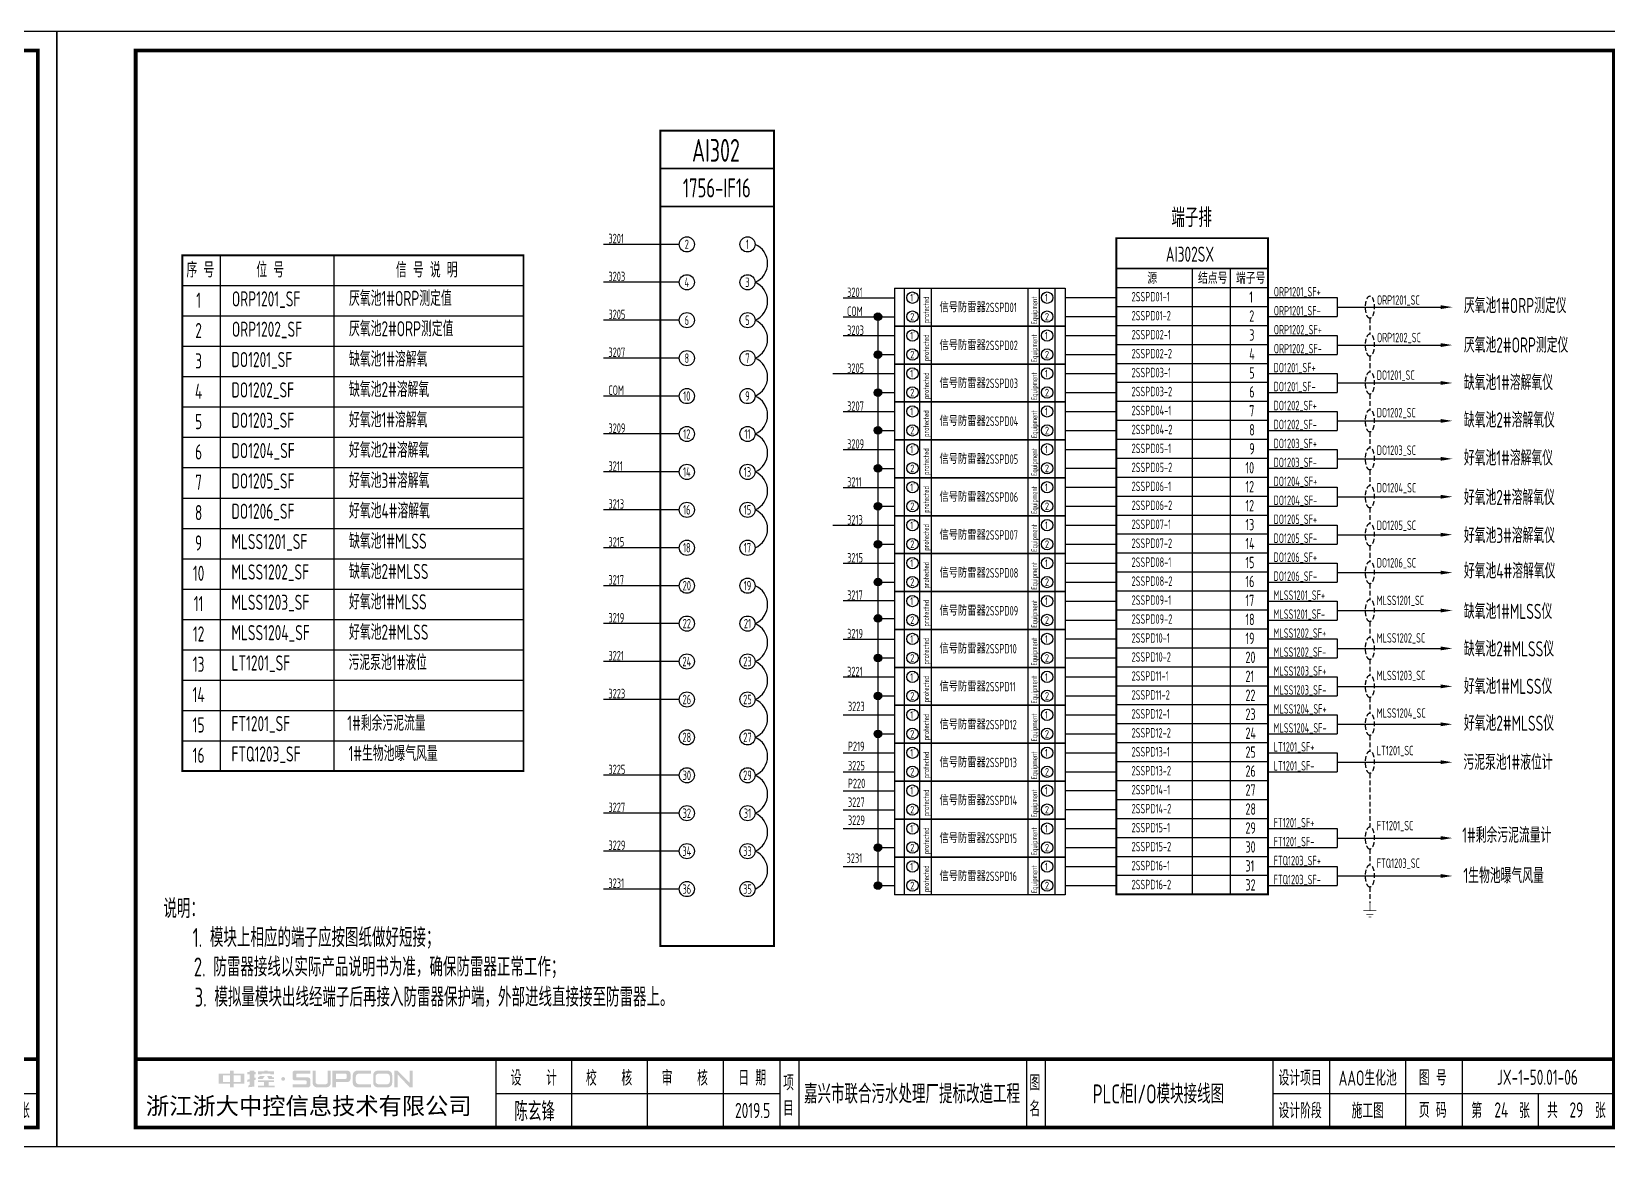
# Model space of a CAD drawing. Header units: millimetres. Extents: x 30557 to 235556, y -116603 to -73383.
# Drawn here: x 42964 to 47122, y -94342 to -91402 of the extents above; entities that cross this region are included whole.
import ezdxf
from ezdxf.enums import TextEntityAlignment as Align

# ---------------------------------------------------------------- set-up
doc = ezdxf.new("R2010")
doc.units = ezdxf.units.MM
doc.linetypes.add('DASHED2', pattern=[0.375, 0.25, -0.125])
doc.layers.add('1', color=3, linetype='Continuous')
doc.layers.add('符号层', color=3, linetype='Continuous')
doc.layers.add('_Drawing', color=7, linetype='Continuous', lineweight=25)
doc.styles.add('supcon', font='sceie.shx', dxfattribs={"width": 0.75, "height": 40, "bigfont": 'sceic.shx'})
doc.styles.add('Title', font='', dxfattribs={"height": 45})
doc.styles.get('Title').set_extended_font_data('SimHei')

# ---------------------------------------------------------------- blocks, each defined once
blk = doc.blocks.new('中控·SUPCON')
at = {"linetype": 'Continuous'}
h = blk.add_hatch(color=2, dxfattribs=at)
h.dxf.hatch_style = 1
h.paths.add_polyline_path([(34, 33), (20, 33), (20, 37), (15, 37), (15, 36), (15, 33), (0, 33), (0, 20), (13, 20), (15, 20), (15, 15), (20, 15), (20, 20), (22, 20), (34, 20)])
h.paths.add_polyline_path([(20, 30), (20, 31), (29, 31), (29, 22), (20, 22)], flags=16)
h.paths.add_polyline_path([(15, 30), (15, 22), (6, 22), (6, 31), (15, 31)], flags=16)
h.paths.add_polyline_path([(47, 32), (49, 32), (49, 35), (47, 35), (47, 37), (41, 37), (41, 35), (38, 35), (38, 32), (41, 32), (41, 25.8), (38, 25), (38, 22), (41, 22.8), (41, 18.3), (39, 17), (39, 15), (47, 16), (47, 24.5), (49, 25), (49, 28), (47, 27.5)])
h.paths.add_polyline_path([(61, 30), (55, 30), (52, 28), (52, 26), (58, 26)])
h.paths.add_polyline_path([(73, 28), (71, 28), (70, 30), (64, 30), (66, 26), (73, 26)])
h.paths.add_polyline_path([(73, 36), (64.6, 36), (64.6, 37), (60.4, 37), (60.4, 36), (52, 36), (52, 32), (56.8, 32), (56.8, 33.1), (68.2, 33.1), (68.2, 32), (73, 32)])
h.paths.add_polyline_path([(66, 22), (73, 22), (73, 24), (52, 24), (52, 22), (60, 22), (60, 17), (52, 17), (52, 15), (74, 15), (74, 17), (66, 17)])
h.paths.add_polyline_path([(82.7, 26.1, 1), (87.6, 26.1, 1)])
h.paths.add_polyline_path([(118, 28), (103.5, 28, -0.414214), (102.5, 29), (102.5, 32, -0.414214), (103.5, 33), (121, 33), (121, 37), (100.5, 37, 0.414214), (97.5, 34), (97.5, 27, 0.414214), (100.5, 24), (115, 24, -0.414214), (116, 23), (116, 20, -0.414214), (115, 19), (97.5, 19), (97.5, 15), (118, 15, 0.414214), (121, 18), (121, 25, 0.414214)])
h.paths.add_polyline_path([(128, 37), (124, 37), (124, 36), (124, 21, 0.414214), (130, 15), (142, 15, 0.414214), (148, 21), (148, 37), (144, 37), (144, 22, -0.414214), (141, 19), (131, 19, -0.414214), (128, 22)])
h.paths.add_polyline_path([(174, 26), (174, 33, 0.414214), (170, 37), (150, 37), (150, 36), (150, 15), (155, 15), (155, 22), (170, 22, 0.414214)])
h.paths.add_polyline_path([(167, 26), (155, 26), (155, 33), (167, 33, -0.414214), (169, 31), (169, 28, -0.414214)], flags=16)
h.paths.add_polyline_path([(201, 19), (185, 19, -0.414214), (181, 23), (181, 29, -0.414214), (185, 33), (201, 33), (201, 37), (183, 37, 0.414214), (177, 31), (177, 21, 0.414214), (183, 15), (201, 15)])
h.paths.add_polyline_path([(229, 21), (229, 31, 0.414214), (223, 37), (210, 37, 0.414214), (204, 31), (204, 21, 0.414214), (210, 15), (223, 15, 0.414214)])
h.paths.add_polyline_path([(207, 23), (207, 29, -0.414214), (211, 33), (222, 33, -0.414214), (226, 29), (226, 23, -0.414214), (222, 19), (211, 19, -0.414214)], flags=16)
h.paths.add_polyline_path([(236, 32.1), (252, 15), (256, 15), (256, 37), (252, 37), (252, 21), (236, 37), (232, 37), (232, 36), (232, 15), (236, 15)])
h = blk.add_hatch(color=2, dxfattribs=at)
h.dxf.hatch_style = 1
h.paths.add_polyline_path([(34, 33), (20, 33), (20, 37), (15, 37), (15, 36), (15, 33), (0, 33), (0, 20), (13, 20), (15, 20), (15, 15), (20, 15), (20, 20), (22, 20), (34, 20)])
h.paths.add_polyline_path([(20, 30), (20, 31), (29, 31), (29, 22), (20, 22)], flags=16)
h.paths.add_polyline_path([(15, 30), (15, 22), (6, 22), (6, 31), (15, 31)], flags=16)
h.paths.add_polyline_path([(47, 32), (49, 32), (49, 35), (47, 35), (47, 37), (41, 37), (41, 35), (38, 35), (38, 32), (41, 32), (41, 25.8), (38, 25), (38, 22), (41, 22.8), (41, 18.3), (39, 17), (39, 15), (47, 16), (47, 24.5), (49, 25), (49, 28), (47, 27.5)])
h.paths.add_polyline_path([(61, 30), (55, 30), (52, 28), (52, 26), (58, 26)])
h.paths.add_polyline_path([(73, 28), (71, 28), (70, 30), (64, 30), (66, 26), (73, 26)])
h.paths.add_polyline_path([(73, 36), (64.6, 36), (64.6, 37), (60.4, 37), (60.4, 36), (52, 36), (52, 32), (56.8, 32), (56.8, 33.1), (68.2, 33.1), (68.2, 32), (73, 32)])
h.paths.add_polyline_path([(66, 22), (73, 22), (73, 24), (52, 24), (52, 22), (60, 22), (60, 17), (52, 17), (52, 15), (74, 15), (74, 17), (66, 17)])
h.paths.add_polyline_path([(82.7, 26.1, 1), (87.6, 26.1, 1)])
h.paths.add_polyline_path([(118, 28), (103.5, 28, -0.414214), (102.5, 29), (102.5, 32, -0.414214), (103.5, 33), (121, 33), (121, 37), (100.5, 37, 0.414214), (97.5, 34), (97.5, 27, 0.414214), (100.5, 24), (115, 24, -0.414214), (116, 23), (116, 20, -0.414214), (115, 19), (97.5, 19), (97.5, 15), (118, 15, 0.414214), (121, 18), (121, 25, 0.414214)])
h.paths.add_polyline_path([(128, 37), (124, 37), (124, 36), (124, 21, 0.414214), (130, 15), (142, 15, 0.414214), (148, 21), (148, 37), (144, 37), (144, 22, -0.414214), (141, 19), (131, 19, -0.414214), (128, 22)])
h.paths.add_polyline_path([(174, 26), (174, 33, 0.414214), (170, 37), (150, 37), (150, 36), (150, 15), (155, 15), (155, 22), (170, 22, 0.414214)])
h.paths.add_polyline_path([(167, 26), (155, 26), (155, 33), (167, 33, -0.414214), (169, 31), (169, 28, -0.414214)], flags=16)
h.paths.add_polyline_path([(201, 19), (185, 19, -0.414214), (181, 23), (181, 29, -0.414214), (185, 33), (201, 33), (201, 37), (183, 37, 0.414214), (177, 31), (177, 21, 0.414214), (183, 15), (201, 15)])
h.paths.add_polyline_path([(229, 21), (229, 31, 0.414214), (223, 37), (210, 37, 0.414214), (204, 31), (204, 21, 0.414214), (210, 15), (223, 15, 0.414214)])
h.paths.add_polyline_path([(207, 23), (207, 29, -0.414214), (211, 33), (222, 33, -0.414214), (226, 29), (226, 23, -0.414214), (222, 19), (211, 19, -0.414214)], flags=16)
h.paths.add_polyline_path([(236, 32.1), (252, 15), (256, 15), (256, 37), (252, 37), (252, 21), (236, 37), (232, 37), (232, 36), (232, 15), (236, 15)])
h = blk.add_hatch(color=2, dxfattribs=at)
h.dxf.hatch_style = 1
h.paths.add_polyline_path([(34, 33), (20, 33), (20, 37), (15, 37), (15, 36), (15, 33), (0, 33), (0, 20), (13, 20), (15, 20), (15, 15), (20, 15), (20, 20), (22, 20), (34, 20)])
h.paths.add_polyline_path([(20, 30), (20, 31), (29, 31), (29, 22), (20, 22)], flags=16)
h.paths.add_polyline_path([(15, 30), (15, 22), (6, 22), (6, 31), (15, 31)], flags=16)
h.paths.add_polyline_path([(47, 32), (49, 32), (49, 35), (47, 35), (47, 37), (41, 37), (41, 35), (38, 35), (38, 32), (41, 32), (41, 25.8), (38, 25), (38, 22), (41, 22.8), (41, 18.3), (39, 17), (39, 15), (47, 16), (47, 24.5), (49, 25), (49, 28), (47, 27.5)])
h.paths.add_polyline_path([(61, 30), (55, 30), (52, 28), (52, 26), (58, 26)])
h.paths.add_polyline_path([(73, 28), (71, 28), (70, 30), (64, 30), (66, 26), (73, 26)])
h.paths.add_polyline_path([(73, 36), (64.6, 36), (64.6, 37), (60.4, 37), (60.4, 36), (52, 36), (52, 32), (56.8, 32), (56.8, 33.1), (68.2, 33.1), (68.2, 32), (73, 32)])
h.paths.add_polyline_path([(66, 22), (73, 22), (73, 24), (52, 24), (52, 22), (60, 22), (60, 17), (52, 17), (52, 15), (74, 15), (74, 17), (66, 17)])
h.paths.add_polyline_path([(82.7, 26.1, 1), (87.6, 26.1, 1)])
h.paths.add_polyline_path([(118, 28), (103.5, 28, -0.414214), (102.5, 29), (102.5, 32, -0.414214), (103.5, 33), (121, 33), (121, 37), (100.5, 37, 0.414214), (97.5, 34), (97.5, 27, 0.414214), (100.5, 24), (115, 24, -0.414214), (116, 23), (116, 20, -0.414214), (115, 19), (97.5, 19), (97.5, 15), (118, 15, 0.414214), (121, 18), (121, 25, 0.414214)])
h.paths.add_polyline_path([(128, 37), (124, 37), (124, 36), (124, 21, 0.414214), (130, 15), (142, 15, 0.414214), (148, 21), (148, 37), (144, 37), (144, 22, -0.414214), (141, 19), (131, 19, -0.414214), (128, 22)])
h.paths.add_polyline_path([(174, 26), (174, 33, 0.414214), (170, 37), (150, 37), (150, 36), (150, 15), (155, 15), (155, 22), (170, 22, 0.414214)])
h.paths.add_polyline_path([(167, 26), (155, 26), (155, 33), (167, 33, -0.414214), (169, 31), (169, 28, -0.414214)], flags=16)
h.paths.add_polyline_path([(201, 19), (185, 19, -0.414214), (181, 23), (181, 29, -0.414214), (185, 33), (201, 33), (201, 37), (183, 37, 0.414214), (177, 31), (177, 21, 0.414214), (183, 15), (201, 15)])
h.paths.add_polyline_path([(229, 21), (229, 31, 0.414214), (223, 37), (210, 37, 0.414214), (204, 31), (204, 21, 0.414214), (210, 15), (223, 15, 0.414214)])
h.paths.add_polyline_path([(207, 23), (207, 29, -0.414214), (211, 33), (222, 33, -0.414214), (226, 29), (226, 23, -0.414214), (222, 19), (211, 19, -0.414214)], flags=16)
h.paths.add_polyline_path([(236, 32.1), (252, 15), (256, 15), (256, 37), (252, 37), (252, 21), (236, 37), (232, 37), (232, 36), (232, 15), (236, 15)])
h = blk.add_hatch(color=2, dxfattribs=at)
h.dxf.hatch_style = 1
h.paths.add_polyline_path([(34, 33), (20, 33), (20, 37), (15, 37), (15, 36), (15, 33), (0, 33), (0, 20), (13, 20), (15, 20), (15, 15), (20, 15), (20, 20), (22, 20), (34, 20)])
h.paths.add_polyline_path([(20, 30), (20, 31), (29, 31), (29, 22), (20, 22)], flags=16)
h.paths.add_polyline_path([(15, 30), (15, 22), (6, 22), (6, 31), (15, 31)], flags=16)
h.paths.add_polyline_path([(47, 32), (49, 32), (49, 35), (47, 35), (47, 37), (41, 37), (41, 35), (38, 35), (38, 32), (41, 32), (41, 25.8), (38, 25), (38, 22), (41, 22.8), (41, 18.3), (39, 17), (39, 15), (47, 16), (47, 24.5), (49, 25), (49, 28), (47, 27.5)])
h.paths.add_polyline_path([(61, 30), (55, 30), (52, 28), (52, 26), (58, 26)])
h.paths.add_polyline_path([(73, 28), (71, 28), (70, 30), (64, 30), (66, 26), (73, 26)])
h.paths.add_polyline_path([(73, 36), (64.6, 36), (64.6, 37), (60.4, 37), (60.4, 36), (52, 36), (52, 32), (56.8, 32), (56.8, 33.1), (68.2, 33.1), (68.2, 32), (73, 32)])
h.paths.add_polyline_path([(66, 22), (73, 22), (73, 24), (52, 24), (52, 22), (60, 22), (60, 17), (52, 17), (52, 15), (74, 15), (74, 17), (66, 17)])
h.paths.add_polyline_path([(82.7, 26.1, 1), (87.6, 26.1, 1)])
h.paths.add_polyline_path([(118, 28), (103.5, 28, -0.414214), (102.5, 29), (102.5, 32, -0.414214), (103.5, 33), (121, 33), (121, 37), (100.5, 37, 0.414214), (97.5, 34), (97.5, 27, 0.414214), (100.5, 24), (115, 24, -0.414214), (116, 23), (116, 20, -0.414214), (115, 19), (97.5, 19), (97.5, 15), (118, 15, 0.414214), (121, 18), (121, 25, 0.414214)])
h.paths.add_polyline_path([(128, 37), (124, 37), (124, 36), (124, 21, 0.414214), (130, 15), (142, 15, 0.414214), (148, 21), (148, 37), (144, 37), (144, 22, -0.414214), (141, 19), (131, 19, -0.414214), (128, 22)])
h.paths.add_polyline_path([(174, 26), (174, 33, 0.414214), (170, 37), (150, 37), (150, 36), (150, 15), (155, 15), (155, 22), (170, 22, 0.414214)])
h.paths.add_polyline_path([(167, 26), (155, 26), (155, 33), (167, 33, -0.414214), (169, 31), (169, 28, -0.414214)], flags=16)
h.paths.add_polyline_path([(201, 19), (185, 19, -0.414214), (181, 23), (181, 29, -0.414214), (185, 33), (201, 33), (201, 37), (183, 37, 0.414214), (177, 31), (177, 21, 0.414214), (183, 15), (201, 15)])
h.paths.add_polyline_path([(229, 21), (229, 31, 0.414214), (223, 37), (210, 37, 0.414214), (204, 31), (204, 21, 0.414214), (210, 15), (223, 15, 0.414214)])
h.paths.add_polyline_path([(207, 23), (207, 29, -0.414214), (211, 33), (222, 33, -0.414214), (226, 29), (226, 23, -0.414214), (222, 19), (211, 19, -0.414214)], flags=16)
h.paths.add_polyline_path([(236, 32.1), (252, 15), (256, 15), (256, 37), (252, 37), (252, 21), (236, 37), (232, 37), (232, 36), (232, 15), (236, 15)])
h = blk.add_hatch(color=2, dxfattribs=at)
h.dxf.hatch_style = 1
h.paths.add_polyline_path([(34, 33), (20, 33), (20, 37), (15, 37), (15, 36), (15, 33), (0, 33), (0, 20), (13, 20), (15, 20), (15, 15), (20, 15), (20, 20), (22, 20), (34, 20)])
h.paths.add_polyline_path([(20, 30), (20, 31), (29, 31), (29, 22), (20, 22)], flags=16)
h.paths.add_polyline_path([(15, 30), (15, 22), (6, 22), (6, 31), (15, 31)], flags=16)
h.paths.add_polyline_path([(47, 32), (49, 32), (49, 35), (47, 35), (47, 37), (41, 37), (41, 35), (38, 35), (38, 32), (41, 32), (41, 25.8), (38, 25), (38, 22), (41, 22.8), (41, 18.3), (39, 17), (39, 15), (47, 16), (47, 24.5), (49, 25), (49, 28), (47, 27.5)])
h.paths.add_polyline_path([(61, 30), (55, 30), (52, 28), (52, 26), (58, 26)])
h.paths.add_polyline_path([(73, 28), (71, 28), (70, 30), (64, 30), (66, 26), (73, 26)])
h.paths.add_polyline_path([(73, 36), (64.6, 36), (64.6, 37), (60.4, 37), (60.4, 36), (52, 36), (52, 32), (56.8, 32), (56.8, 33.1), (68.2, 33.1), (68.2, 32), (73, 32)])
h.paths.add_polyline_path([(66, 22), (73, 22), (73, 24), (52, 24), (52, 22), (60, 22), (60, 17), (52, 17), (52, 15), (74, 15), (74, 17), (66, 17)])
h.paths.add_polyline_path([(82.7, 26.1, 1), (87.6, 26.1, 1)])
h.paths.add_polyline_path([(118, 28), (103.5, 28, -0.414214), (102.5, 29), (102.5, 32, -0.414214), (103.5, 33), (121, 33), (121, 37), (100.5, 37, 0.414214), (97.5, 34), (97.5, 27, 0.414214), (100.5, 24), (115, 24, -0.414214), (116, 23), (116, 20, -0.414214), (115, 19), (97.5, 19), (97.5, 15), (118, 15, 0.414214), (121, 18), (121, 25, 0.414214)])
h.paths.add_polyline_path([(128, 37), (124, 37), (124, 36), (124, 21, 0.414214), (130, 15), (142, 15, 0.414214), (148, 21), (148, 37), (144, 37), (144, 22, -0.414214), (141, 19), (131, 19, -0.414214), (128, 22)])
h.paths.add_polyline_path([(174, 26), (174, 33, 0.414214), (170, 37), (150, 37), (150, 36), (150, 15), (155, 15), (155, 22), (170, 22, 0.414214)])
h.paths.add_polyline_path([(167, 26), (155, 26), (155, 33), (167, 33, -0.414214), (169, 31), (169, 28, -0.414214)], flags=16)
h.paths.add_polyline_path([(201, 19), (185, 19, -0.414214), (181, 23), (181, 29, -0.414214), (185, 33), (201, 33), (201, 37), (183, 37, 0.414214), (177, 31), (177, 21, 0.414214), (183, 15), (201, 15)])
h.paths.add_polyline_path([(229, 21), (229, 31, 0.414214), (223, 37), (210, 37, 0.414214), (204, 31), (204, 21, 0.414214), (210, 15), (223, 15, 0.414214)])
h.paths.add_polyline_path([(207, 23), (207, 29, -0.414214), (211, 33), (222, 33, -0.414214), (226, 29), (226, 23, -0.414214), (222, 19), (211, 19, -0.414214)], flags=16)
h.paths.add_polyline_path([(236, 32.1), (252, 15), (256, 15), (256, 37), (252, 37), (252, 21), (236, 37), (232, 37), (232, 36), (232, 15), (236, 15)])
h = blk.add_hatch(color=2, dxfattribs=at)
h.dxf.hatch_style = 1
h.paths.add_polyline_path([(34, 33), (20, 33), (20, 37), (15, 37), (15, 36), (15, 33), (0, 33), (0, 20), (13, 20), (15, 20), (15, 15), (20, 15), (20, 20), (22, 20), (34, 20)])
h.paths.add_polyline_path([(20, 30), (20, 31), (29, 31), (29, 22), (20, 22)], flags=16)
h.paths.add_polyline_path([(15, 30), (15, 22), (6, 22), (6, 31), (15, 31)], flags=16)
h.paths.add_polyline_path([(47, 32), (49, 32), (49, 35), (47, 35), (47, 37), (41, 37), (41, 35), (38, 35), (38, 32), (41, 32), (41, 25.8), (38, 25), (38, 22), (41, 22.8), (41, 18.3), (39, 17), (39, 15), (47, 16), (47, 24.5), (49, 25), (49, 28), (47, 27.5)])
h.paths.add_polyline_path([(61, 30), (55, 30), (52, 28), (52, 26), (58, 26)])
h.paths.add_polyline_path([(73, 28), (71, 28), (70, 30), (64, 30), (66, 26), (73, 26)])
h.paths.add_polyline_path([(73, 36), (64.6, 36), (64.6, 37), (60.4, 37), (60.4, 36), (52, 36), (52, 32), (56.8, 32), (56.8, 33.1), (68.2, 33.1), (68.2, 32), (73, 32)])
h.paths.add_polyline_path([(66, 22), (73, 22), (73, 24), (52, 24), (52, 22), (60, 22), (60, 17), (52, 17), (52, 15), (74, 15), (74, 17), (66, 17)])
h.paths.add_polyline_path([(82.7, 26.1, 1), (87.6, 26.1, 1)])
h.paths.add_polyline_path([(118, 28), (103.5, 28, -0.414214), (102.5, 29), (102.5, 32, -0.414214), (103.5, 33), (121, 33), (121, 37), (100.5, 37, 0.414214), (97.5, 34), (97.5, 27, 0.414214), (100.5, 24), (115, 24, -0.414214), (116, 23), (116, 20, -0.414214), (115, 19), (97.5, 19), (97.5, 15), (118, 15, 0.414214), (121, 18), (121, 25, 0.414214)])
h.paths.add_polyline_path([(128, 37), (124, 37), (124, 36), (124, 21, 0.414214), (130, 15), (142, 15, 0.414214), (148, 21), (148, 37), (144, 37), (144, 22, -0.414214), (141, 19), (131, 19, -0.414214), (128, 22)])
h.paths.add_polyline_path([(174, 26), (174, 33, 0.414214), (170, 37), (150, 37), (150, 36), (150, 15), (155, 15), (155, 22), (170, 22, 0.414214)])
h.paths.add_polyline_path([(167, 26), (155, 26), (155, 33), (167, 33, -0.414214), (169, 31), (169, 28, -0.414214)], flags=16)
h.paths.add_polyline_path([(201, 19), (185, 19, -0.414214), (181, 23), (181, 29, -0.414214), (185, 33), (201, 33), (201, 37), (183, 37, 0.414214), (177, 31), (177, 21, 0.414214), (183, 15), (201, 15)])
h.paths.add_polyline_path([(229, 21), (229, 31, 0.414214), (223, 37), (210, 37, 0.414214), (204, 31), (204, 21, 0.414214), (210, 15), (223, 15, 0.414214)])
h.paths.add_polyline_path([(207, 23), (207, 29, -0.414214), (211, 33), (222, 33, -0.414214), (226, 29), (226, 23, -0.414214), (222, 19), (211, 19, -0.414214)], flags=16)
h.paths.add_polyline_path([(236, 32.1), (252, 15), (256, 15), (256, 37), (252, 37), (252, 21), (236, 37), (232, 37), (232, 36), (232, 15), (236, 15)])
blk = doc.blocks.new('supcon图框')
at = {"linetype": 'Continuous'}
for p, q in [((6145.7, 4361.7), (1987.7, 4361.7)), ((1987.7, 4361.7), (1987.7, 1421.7)), ((6145.7, 1421.7), (6145.7, 4361.7)), ((1987.7, 1421.7), (6145.7, 1421.7))]:
    blk.add_line(p, q, dxfattribs=at)
for p, q in [((3145.7, 1651.7), (3145.7, 1471.7)), ((3345.7, 1651.7), (3345.7, 1471.7)), ((3545.7, 1651.7), (3545.7, 1471.7)), ((3745.7, 1651.7), (3745.7, 1471.7)), ((3895.7, 1651.7), (3895.7, 1471.7)), ((3945.7, 1651.7), (3945.7, 1471.7)), ((4545.7, 1651.7), (4545.7, 1471.7)), ((4595.7, 1651.7), (4595.7, 1471.7)), ((5195.7, 1651.7), (5195.7, 1471.7)), ((5345.7, 1651.7), (5345.7, 1471.7)), ((5545.7, 1651.7), (5545.7, 1471.7)), ((5695.7, 1651.7), (5695.7, 1471.7)), ((3145.7, 1561.7), (3895.7, 1561.7)), ((5195.7, 1561.7), (6095.7, 1561.7)), ((5895.7, 1561.7), (5895.7, 1471.7))]:
    blk.add_line(p, q)
at = {"linetype": 'Continuous', "const_width": 10}
blk.add_lwpolyline([(2195.7, 4311.7), (6095.7, 4311.7), (6095.7, 1471.7), (2195.7, 1471.7)], close=True, dxfattribs=at)
blk.add_lwpolyline([(2195.7, 1651.7), (6095.7, 1651.7)], dxfattribs=at)
at = {"linetype": 'Continuous', "xscale": 2, "yscale": 2, "zscale": 2}
blk.add_blockref('中控·SUPCON', (2414.6, 1547.7), dxfattribs=at)
at = {"style": 'supcon', "width": 0.75}
for s, p in [('设    计', (3246.2, 1604.2)), ('校    核', (3444.8, 1604.2)), ('审    核', (3644.5, 1604.2)), ('日 期', (3822.5, 1604.2)), ('设计项目', (5268, 1604.2)), ('图 号', (5618, 1604.2)), ('项', (3918.2, 1590.7)), ('图', (4568.2, 1590.7)), ('目', (3918.2, 1522.9)), ('名', (4568.2, 1522.9)), ('设计阶段', (5268, 1518.1)), ('施工图', (5446.5, 1518.1)), ('页 码', (5618, 1518.1)), ('第      张', (5797, 1518.1)), ('共      张', (5997, 1518.1))]:
    blk.add_text(s, height=40, dxfattribs=at).set_placement(p, align=Align.MIDDLE)
at = {"style": 'Title'}
blk.add_text('浙江浙大中控信息技术有限公司', height=45, dxfattribs=at).set_placement((2222.8, 1506.2))
blk = doc.blocks.new('1756-IF16')
at = {"linetype": 'Continuous'}
for p, q in [((13051, 13529.7), (12851, 13529.7)), ((13051, 13429.7), (12851, 13429.7)), ((13051, 13329.7), (12851, 13329.7)), ((13051, 13229.7), (12851, 13229.7)), ((13051, 13129.7), (12851, 13129.7)), ((13051, 13029.7), (12851, 13029.7)), ((13051, 12929.7), (12851, 12929.7)), ((13051, 12829.7), (12851, 12829.7)), ((13051, 12729.7), (12851, 12729.7)), ((13051, 12629.7), (12851, 12629.7)), ((13051, 12529.7), (12851, 12529.7)), ((13051, 12429.7), (12851, 12429.7)), ((13051, 12329.7), (12851, 12329.7)), ((13051, 12129.7), (12851, 12129.7)), ((13051, 12029.7), (12851, 12029.7)), ((13051, 11929.7), (12851, 11929.7)), ((13051, 11829.7), (12851, 11829.7))]:
    blk.add_line(p, q, dxfattribs=at)
at = {"linetype": 'Continuous', "const_width": 5}
blk.add_lwpolyline([(13001, 13829.7), (13301, 13829.7), (13301, 11679.7), (13001, 11679.7)], close=True, dxfattribs=at)
for points in [[(13001, 13729.7), (13301, 13729.7)], [(13001, 13629.7), (13301, 13629.7)]]:
    blk.add_lwpolyline(points, dxfattribs=at)
at = {"lineweight": -3}
for centre in [(13071, 13529.7), (13231, 13529.7), (13071, 13429.7), (13231, 13429.7), (13071, 13329.7), (13231, 13329.7), (13071, 13229.7), (13231, 13229.7), (13071, 13129.7), (13231, 13129.7), (13071, 13029.7), (13231, 13029.7), (13071, 12929.7), (13231, 12929.7), (13071, 12829.7), (13231, 12829.7), (13071, 12729.7), (13231, 12729.7), (13071, 12629.7), (13231, 12629.7), (13071, 12529.7), (13231, 12529.7), (13071, 12429.7), (13231, 12429.7), (13071, 12329.7), (13231, 12329.7), (13071, 12229.7), (13231, 12229.7), (13071, 12129.7), (13231, 12129.7), (13071, 12029.7), (13231, 12029.7), (13071, 11929.7), (13231, 11929.7), (13071, 11829.7), (13231, 11829.7)]:
    blk.add_circle(centre, 20, dxfattribs=at)
at = {"color": 2, "linetype": 'Continuous'}
for centre in [(13229.6, 13479.7), (13229.6, 13379.7), (13229.6, 13279.7), (13229.6, 13179.7), (13229.6, 13079.7), (13229.6, 12979.7), (13229.6, 12879.7), (13229.6, 12779.7), (13229.6, 12579.7), (13229.6, 12479.7), (13229.6, 12379.7), (13229.6, 12279.7), (13229.6, 12179.7), (13229.6, 12079.7), (13229.6, 11979.7), (13229.6, 11879.7)]:
    blk.add_arc(centre, 54.4, 293.2371, 66.7629, dxfattribs=at)
at = {"color": 7, "style": 'supcon', "width": 0.75}
blk.add_text('1756-IF16', height=50, dxfattribs=at).set_placement((13150.1, 13678.7), align=Align.MIDDLE)
at = {"style": 'supcon', "width": 0.75}
for s, p in [('2', (13070.8, 13529.7)), ('1', (13230.8, 13529.7)), ('4', (13070.8, 13429.7)), ('3', (13230.8, 13429.7)), ('6', (13070.8, 13329.7)), ('5', (13230.8, 13329.7)), ('8', (13070.8, 13229.7)), ('7', (13230.8, 13229.7)), ('10', (13070.8, 13129.7)), ('9', (13230.8, 13129.7)), ('12', (13070.8, 13029.7)), ('11', (13230.8, 13029.7)), ('14', (13070.8, 12929.7)), ('13', (13230.8, 12929.7)), ('16', (13070.8, 12829.7)), ('15', (13230.8, 12829.7)), ('18', (13070.8, 12729.7)), ('17', (13230.8, 12729.7)), ('20', (13070.8, 12629.7)), ('19', (13230.8, 12629.7)), ('22', (13070.8, 12529.7)), ('21', (13230.8, 12529.7)), ('24', (13070.8, 12429.7)), ('23', (13230.8, 12429.7)), ('26', (13070.8, 12329.7)), ('25', (13230.8, 12329.7)), ('28', (13070.8, 12229.7)), ('27', (13230.8, 12229.7)), ('30', (13070.8, 12129.7)), ('29', (13230.8, 12129.7)), ('32', (13070.8, 12029.7)), ('31', (13230.8, 12029.7)), ('34', (13070.8, 11929.7)), ('33', (13230.8, 11929.7)), ('36', (13070.8, 11829.7)), ('35', (13230.8, 11829.7))]:
    blk.add_text(s, height=25, dxfattribs=at).set_placement(p, align=Align.MIDDLE)
blk = doc.blocks.new('AI端子接线表')
at = {"lineweight": -3}
for p, q in [((20305.1, 13539.7), (20305.1, 11889.7)), ((20405.1, 13539.7), (20405.1, 11889.7)), ((20105.1, 13489.7), (20505.1, 13489.7)), ((20105.1, 13439.7), (20505.1, 13439.7)), ((20105.1, 13389.7), (20505.1, 13389.7)), ((20105.1, 13339.7), (20505.1, 13339.7)), ((20105.1, 13289.7), (20505.1, 13289.7)), ((20105.1, 13239.7), (20505.1, 13239.7)), ((20105.1, 13189.7), (20505.1, 13189.7)), ((20105.1, 13139.7), (20505.1, 13139.7)), ((20105.1, 13089.7), (20505.1, 13089.7)), ((20105.1, 13039.7), (20505.1, 13039.7)), ((20105.1, 12989.7), (20505.1, 12989.7)), ((20105.1, 12939.7), (20505.1, 12939.7)), ((20105.1, 12889.7), (20505.1, 12889.7)), ((20105.1, 12839.7), (20505.1, 12839.7)), ((20105.1, 12789.7), (20505.1, 12789.7)), ((20105.1, 12739.7), (20505.1, 12739.7)), ((20105.1, 12689.7), (20505.1, 12689.7)), ((20105.1, 12639.7), (20505.1, 12639.7)), ((20105.1, 12589.7), (20505.1, 12589.7)), ((20105.1, 12539.7), (20505.1, 12539.7)), ((20105.1, 12489.7), (20505.1, 12489.7)), ((20105.1, 12439.7), (20505.1, 12439.7)), ((20105.1, 12389.7), (20505.1, 12389.7)), ((20105.1, 12339.7), (20505.1, 12339.7)), ((20105.1, 12289.7), (20505.1, 12289.7)), ((20105.1, 12239.7), (20505.1, 12239.7)), ((20105.1, 12189.7), (20505.1, 12189.7)), ((20105.1, 12139.7), (20505.1, 12139.7)), ((20105.1, 12089.7), (20505.1, 12089.7)), ((20105.1, 12039.7), (20505.1, 12039.7)), ((20105.1, 11989.7), (20505.1, 11989.7)), ((20105.1, 11939.7), (20505.1, 11939.7))]:
    blk.add_line(p, q, dxfattribs=at)
at = {"lineweight": -3, "const_width": 5}
blk.add_lwpolyline([(20105.1, 13619.7), (20105.1, 11889.7), (20505.1, 11889.7), (20505.1, 13619.7)], close=True, dxfattribs=at)
blk.add_lwpolyline([(20105.1, 13539.7), (20505.1, 13539.7)], dxfattribs=at)
at = {"color": 7, "style": 'supcon', "width": 0.75}
for s, p in [('源', (20186.9, 13499.5)), ('结点号', (20320.7, 13499.5)), ('端子号', (20420.8, 13499.5)), ('1', (20455.9, 13449.5)), ('2', (20455.9, 13399.5)), ('3', (20455.9, 13349.5)), ('4', (20455.9, 13299.5)), ('5', (20455.9, 13249.5)), ('6', (20455.9, 13199.5)), ('7', (20455.9, 13149.5)), ('8', (20455.9, 13099.5)), ('9', (20455.9, 13049.5)), ('10', (20445.9, 12999.5)), ('12', (20445.9, 12949.5)), ('12', (20445.9, 12899.5)), ('13', (20445.9, 12849.5)), ('14', (20445.9, 12799.5)), ('15', (20445.9, 12749.5)), ('16', (20445.9, 12699.5)), ('17', (20445.9, 12649.5)), ('18', (20445.9, 12599.5)), ('19', (20445.9, 12549.5)), ('20', (20445.9, 12499.5)), ('21', (20445.9, 12449.5)), ('22', (20445.9, 12399.5)), ('23', (20445.9, 12349.5)), ('24', (20445.9, 12299.5)), ('25', (20445.9, 12249.5)), ('26', (20445.9, 12199.5)), ('27', (20445.9, 12149.5)), ('28', (20445.9, 12099.5)), ('29', (20445.9, 12049.5)), ('30', (20445.9, 11999.5)), ('31', (20445.9, 11949.5)), ('32', (20445.9, 11899.5))]:
    blk.add_text(s, height=30, dxfattribs=at).set_placement(p)
blk = doc.blocks.new('信号防雷接线')
at = {"linetype": 'Continuous'}
for p, q in [((19158.5, -5001.2), (19608.5, -5001.2)), ((19158.5, -5001.2), (19158.5, -5101.2)), ((19184.9, -5101.2), (19184.9, -5001.2)), ((19225.7, -5101.2), (19225.7, -5001.2)), ((19256.2, -5101.2), (19256.2, -5001.2)), ((19510.9, -5101.2), (19510.9, -5001.2)), ((19541.4, -5101.2), (19541.4, -5001.2)), ((19582.2, -5101.2), (19582.2, -5001.2)), ((19608.5, -5001.2), (19608.5, -5101.2)), ((19608.5, -5101.2), (19158.5, -5101.2))]:
    blk.add_line(p, q, dxfattribs=at)
for centre in [(19205.9, -5026.2), (19561.2, -5026.2), (19205.9, -5076.2), (19561.2, -5076.2)]:
    blk.add_circle(centre, 15, dxfattribs=at)
at = {"layer": '1', "color": 7, "style": 'supcon', "width": 0.75}
for s, p in [("1'", (19200.1, -5036.4)), ('1', (19555.4, -5036.4)), ("2'", (19200.1, -5086.4)), ('2', (19555.4, -5086.4))]:
    blk.add_text(s, height=20, dxfattribs=at).set_placement(p)
for s, p in [('protected', (19249.8, -5093.5)), ('Equipment', (19535, -5096.4))]:
    blk.add_text(s, height=15, rotation=90, dxfattribs=at).set_placement(p)

msp = doc.modelspace()

# ---------------------------------------------------------------- hatches: boundary and pattern name
at = {"linetype": 'Continuous'}
for points in [[(45207.4, -92153.8, 1), (45187.4, -92153.8, 1)], [(45207.4, -92253.8, 1), (45187.4, -92253.8, 1)], [(45207.4, -92353.8, 1), (45187.4, -92353.8, 1)], [(45207.4, -92453.8, 1), (45187.4, -92453.8, 1)], [(45207.4, -92553.8, 1), (45187.4, -92553.8, 1)], [(45207.4, -92653.8, 1), (45187.4, -92653.8, 1)], [(45207.4, -92753.8, 1), (45187.4, -92753.8, 1)], [(45207.4, -92853.8, 1), (45187.4, -92853.8, 1)], [(45207.4, -92949.6, 1), (45187.4, -92949.6, 1)], [(45207.4, -93053.8, 1), (45187.4, -93053.8, 1)], [(45207.4, -93153.8, 1), (45187.4, -93153.8, 1)], [(45207.4, -93253.8, 1), (45187.4, -93253.8, 1)], [(45207.4, -93553.8, 1), (45187.4, -93553.8, 1)], [(45207.4, -93653.8, 1), (45187.4, -93653.8, 1)]]:
    msp.add_hatch(color=256, dxfattribs=at).paths.add_polyline_path(points)

# ---------------------------------------------------------------- linework, layer by layer
at = {"lineweight": -3}
for p, q in [((43462.2, -91991.9), (43462.2, -92791.9)), ((43762.2, -91991.9), (43762.2, -92791.9)), ((43362.2, -92071.9), (44262.2, -92071.9)), ((43362.2, -92151.9), (44262.2, -92151.9)), ((43362.2, -92231.9), (44262.2, -92231.9)), ((43362.2, -92311.9), (44262.2, -92311.9)), ((43362.2, -92391.9), (44262.2, -92391.9)), ((43362.2, -92471.9), (44262.2, -92471.9)), ((43362.2, -92551.9), (44262.2, -92551.9)), ((43362.2, -92631.9), (44262.2, -92631.9)), ((43362.2, -92711.9), (44262.2, -92711.9)), ((43362.2, -92791.9), (44262.2, -92791.9)), ((43462.2, -92791.9), (43462.2, -93351.9)), ((43762.2, -92791.9), (43762.2, -93351.9)), ((43362.2, -92871.9), (44262.2, -92871.9)), ((43362.2, -92951.9), (44262.2, -92951.9)), ((43362.2, -93031.9), (44262.2, -93031.9)), ((43362.2, -93111.9), (44262.2, -93111.9)), ((43362.2, -93191.9), (44262.2, -93191.9)), ((43362.2, -93271.9), (44262.2, -93271.9)), ((43362.2, -93351.9), (44262.2, -93351.9))]:
    msp.add_line(p, q, dxfattribs=at)
for p, q in [((46226.3, -92103.6), (46408.8, -92103.6)), ((46408.8, -92103.6), (46408.8, -92153.6)), ((46408.8, -92128.6), (46682.3, -92128.6)), ((46226.3, -92153.6), (46408.8, -92153.6)), ((46226.3, -92203.6), (46408.8, -92203.6)), ((46408.8, -92203.6), (46408.8, -92253.6)), ((46226.3, -92253.6), (46408.8, -92253.6)), ((46408.8, -92228.6), (46682.3, -92228.6)), ((46226.3, -92303.6), (46408.8, -92303.6)), ((46408.8, -92303.6), (46408.8, -92353.6)), ((46408.8, -92328.6), (46682.3, -92328.6)), ((46226.3, -92353.6), (46408.8, -92353.6)), ((46226.3, -92403.6), (46408.8, -92403.6)), ((46408.8, -92403.6), (46408.8, -92453.6)), ((46408.8, -92428.6), (46682.3, -92428.6)), ((46226.3, -92453.6), (46408.8, -92453.6)), ((46226.3, -92503.6), (46408.8, -92503.6)), ((46408.8, -92503.6), (46408.8, -92553.6)), ((46226.3, -92553.6), (46408.8, -92553.6)), ((46408.8, -92528.6), (46682.3, -92528.6)), ((46226.3, -92603.6), (46408.8, -92603.6)), ((46408.8, -92603.6), (46408.8, -92653.6)), ((46408.8, -92628.6), (46682.3, -92628.6)), ((46226.3, -92653.6), (46408.8, -92653.6)), ((46226.3, -92703.6), (46408.8, -92703.6)), ((46408.8, -92703.6), (46408.8, -92753.6)), ((46226.3, -92753.6), (46408.8, -92753.6)), ((46408.8, -92728.6), (46682.3, -92728.6)), ((46226.3, -92803.6), (46408.8, -92803.6)), ((46408.8, -92803.6), (46408.8, -92853.6)), ((46408.8, -92828.6), (46682.3, -92828.6)), ((46226.3, -92853.6), (46408.8, -92853.6)), ((46226.3, -92903.6), (46408.8, -92903.6)), ((46408.8, -92903.6), (46408.8, -92953.6)), ((46408.8, -92928.6), (46682.3, -92928.6)), ((46226.3, -92953.6), (46408.8, -92953.6)), ((46226.3, -93003.6), (46408.8, -93003.6)), ((46408.8, -93003.6), (46408.8, -93053.6)), ((46226.3, -93053.6), (46408.8, -93053.6)), ((46408.8, -93028.6), (46682.3, -93028.6)), ((46226.3, -93103.6), (46408.8, -93103.6)), ((46408.8, -93103.6), (46408.8, -93153.6)), ((46408.8, -93128.6), (46682.3, -93128.6)), ((46226.3, -93153.6), (46408.8, -93153.6)), ((46226.3, -93203.6), (46408.8, -93203.6)), ((46408.8, -93203.6), (46408.8, -93253.6)), ((46226.3, -93253.6), (46408.8, -93253.6)), ((46408.8, -93228.6), (46682.3, -93228.6)), ((46226.3, -93303.6), (46408.8, -93303.6)), ((46408.8, -93303.6), (46408.8, -93353.6)), ((46408.8, -93328.6), (46682.3, -93328.6)), ((46226.3, -93353.6), (46408.8, -93353.6)), ((46226.3, -93503.6), (46408.8, -93503.6)), ((46408.8, -93503.6), (46408.8, -93553.6)), ((46226.3, -93553.6), (46408.8, -93553.6)), ((46408.8, -93528.6), (46682.3, -93528.6)), ((46226.3, -93603.6), (46408.8, -93603.6)), ((46408.8, -93603.6), (46408.8, -93653.6)), ((46408.8, -93628.6), (46682.3, -93628.6)), ((46226.3, -93653.6), (46408.8, -93653.6))]:
    msp.add_line(p, q)
at = {"linetype": 'Continuous'}
for p, q in [((45197.4, -92153.8), (45197.4, -92464.2)), ((45197.4, -92453.8), (45197.4, -93653.8))]:
    msp.add_line(p, q, dxfattribs=at)
at = {"color": 0, "linetype": 'DASHED2', "ltscale": 50}
for p, q in [((46495.3, -92158), (46495.3, -92199.3)), ((46495.3, -92258), (46495.3, -92299.3)), ((46495.3, -92358), (46495.3, -92399.3)), ((46495.3, -92458), (46495.3, -92499.3)), ((46495.3, -92558), (46495.3, -92599.3)), ((46495.3, -92658), (46495.3, -92699.3)), ((46495.3, -92758), (46495.3, -92799.3)), ((46495.3, -92858), (46495.3, -92899.3)), ((46495.3, -92958), (46495.3, -92999.3)), ((46495.3, -93058), (46495.3, -93099.3)), ((46495.3, -93158), (46495.3, -93199.3)), ((46495.3, -93258), (46495.3, -93299.3)), ((46495.3, -93358), (46495.3, -93499.3)), ((46495.3, -93558), (46495.3, -93599.3)), ((46495.3, -93658), (46495.3, -93699.3))]:
    msp.add_line(p, q, dxfattribs=at)
at = {"lineweight": -3, "const_width": 5}
msp.add_lwpolyline([(43362.2, -91991.9), (43362.2, -93351.9), (44262.2, -93351.9), (44262.2, -91991.9)], close=True, dxfattribs=at)
for points in [[(46713.1, -92128.6, 0, 10, 0), (46682.3, -92128.6, 10, 10, 0)], [(46713.1, -92228.6, 0, 10, 0), (46682.3, -92228.6, 10, 10, 0)], [(46713.1, -92328.6, 0, 10, 0), (46682.3, -92328.6, 10, 10, 0)], [(46713.1, -92428.6, 0, 10, 0), (46682.3, -92428.6, 10, 10, 0)], [(46713.1, -92528.6, 0, 10, 0), (46682.3, -92528.6, 10, 10, 0)], [(46713.1, -92628.6, 0, 10, 0), (46682.3, -92628.6, 10, 10, 0)], [(46713.1, -92728.6, 0, 10, 0), (46682.3, -92728.6, 10, 10, 0)], [(46713.1, -92828.6, 0, 10, 0), (46682.3, -92828.6, 10, 10, 0)], [(46713.1, -92928.6, 0, 10, 0), (46682.3, -92928.6, 10, 10, 0)], [(46713.1, -93028.6, 0, 10, 0), (46682.3, -93028.6, 10, 10, 0)], [(46713.1, -93128.6, 0, 10, 0), (46682.3, -93128.6, 10, 10, 0)], [(46713.1, -93228.6, 0, 10, 0), (46682.3, -93228.6, 10, 10, 0)], [(46713.1, -93328.6, 0, 10, 0), (46682.3, -93328.6, 10, 10, 0)], [(46713.1, -93528.6, 0, 10, 0), (46682.3, -93528.6, 10, 10, 0)], [(46713.1, -93628.6, 0, 10, 0), (46682.3, -93628.6, 10, 10, 0)]]:
    msp.add_lwpolyline(points, format="xyseb")
at = {"linetype": 'Continuous'}
for centre in [(45197.4, -92153.8), (45197.4, -92253.8), (45197.4, -92353.8), (45197.4, -92453.8), (45197.4, -92553.8), (45197.4, -92653.8), (45197.4, -92753.8), (45197.4, -92853.8), (45197.4, -92949.6), (45197.4, -93053.8), (45197.4, -93153.8), (45197.4, -93253.8), (45197.4, -93553.8), (45197.4, -93653.8)]:
    msp.add_circle(centre, 10, dxfattribs=at)
at = {"color": 0, "linetype": 'DASHED2', "ltscale": 50}
for centre in [(46495.3, -92128.6), (46495.3, -92228.6), (46495.3, -92328.6), (46495.3, -92428.6), (46495.3, -92528.6), (46495.3, -92628.6), (46495.3, -92728.6), (46495.3, -92828.6), (46495.3, -92928.6), (46495.3, -93028.6), (46495.3, -93128.6), (46495.3, -93228.6), (46495.3, -93328.6), (46495.3, -93528.6), (46495.3, -93628.6)]:
    msp.add_ellipse(centre, major_axis=(0, -29.4), ratio=0.394838, dxfattribs=at)
at = {"layer": '1', "color": 0, "const_width": 1.62}
for points in [[(46478.3, -93720.3), (46512.3, -93720.3)], [(46495.3, -93699.3), (46495.3, -93720.3)], [(46486.3, -93729.8), (46504.8, -93729.8)], [(46492, -93736.8), (46499.1, -93736.8)]]:
    msp.add_lwpolyline(points, dxfattribs=at)
at = {"layer": '_Drawing', "linetype": 'Continuous'}
for p, q in [((45105.9, -92103.8), (45241.1, -92103.8)), ((45691.1, -92103.6), (45826.3, -92103.6)), ((45105.9, -92153.8), (45241.1, -92153.8)), ((45691.1, -92153.6), (45826.3, -92153.6)), ((45105.9, -92203.8), (45241.1, -92203.8)), ((45691.1, -92203.6), (45826.3, -92203.6)), ((45197.4, -92253.8), (45241.1, -92253.8)), ((45691.1, -92253.6), (45826.3, -92253.6)), ((45078.3, -92303.8), (45241.1, -92303.8)), ((45691.1, -92303.6), (45826.3, -92303.6)), ((45197.4, -92353.8), (45241.1, -92353.8)), ((45691.1, -92353.6), (45826.3, -92353.6)), ((45105.9, -92403.8), (45241.1, -92403.8)), ((45691.1, -92403.6), (45826.3, -92403.6)), ((45197.4, -92453.8), (45241.1, -92453.8)), ((45691.1, -92453.6), (45826.3, -92453.6)), ((45105.9, -92503.8), (45241.1, -92503.8)), ((45691.1, -92503.6), (45826.3, -92503.6)), ((45197.4, -92553.8), (45241.1, -92553.8)), ((45691.1, -92553.6), (45826.3, -92553.6)), ((45105.9, -92603.8), (45241.1, -92603.8)), ((45691.1, -92603.6), (45826.3, -92603.6)), ((45197.4, -92653.8), (45241.1, -92653.8)), ((45691.1, -92653.6), (45826.3, -92653.6)), ((45078.3, -92703.8), (45241.1, -92703.8)), ((45691.1, -92703.6), (45826.3, -92703.6)), ((45197.4, -92753.8), (45241.1, -92753.8)), ((45691.1, -92753.6), (45826.3, -92753.6)), ((45105.9, -92803.8), (45241.1, -92803.8)), ((45691.1, -92803.6), (45826.3, -92803.6)), ((45197.4, -92853.8), (45241.1, -92853.8)), ((45691.1, -92853.6), (45826.3, -92853.6)), ((45105.9, -92902.2), (45241.1, -92902.2)), ((45105.9, -92902.2), (45241.1, -92902.2)), ((45691.1, -92903.6), (45826.3, -92903.6)), ((45197.4, -92949.6), (45241.1, -92949.6)), ((45691.1, -92953.6), (45826.3, -92953.6)), ((45105.9, -93003.8), (45241.1, -93003.8)), ((45691.1, -93003.6), (45826.3, -93003.6)), ((45197.4, -93053.8), (45241.1, -93053.8)), ((45691.1, -93053.6), (45826.3, -93053.6)), ((45105.9, -93103.8), (45241.1, -93103.8)), ((45691.1, -93103.6), (45826.3, -93103.6)), ((45197.4, -93153.8), (45241.1, -93153.8)), ((45691.1, -93153.6), (45826.3, -93153.6)), ((45105.9, -93203.8), (45241.1, -93203.8)), ((45691.1, -93203.6), (45826.3, -93203.6)), ((45197.4, -93253.8), (45241.1, -93253.8)), ((45691.1, -93253.6), (45826.3, -93253.6)), ((45105.9, -93303.8), (45241.1, -93303.8)), ((45691.1, -93303.6), (45826.3, -93303.6)), ((45105.9, -93353.8), (45241.1, -93353.8)), ((45691.1, -93353.6), (45826.3, -93353.6)), ((45105.9, -93403.8), (45241.1, -93403.8)), ((45691.1, -93403.6), (45826.3, -93403.6)), ((45105.9, -93453.8), (45241.1, -93453.8)), ((45691.1, -93453.6), (45826.3, -93453.6)), ((45105.9, -93503.8), (45241.1, -93503.8)), ((45691.1, -93503.6), (45826.3, -93503.6)), ((45197.4, -93553.8), (45241.1, -93553.8)), ((45691.1, -93553.6), (45826.3, -93553.6)), ((45105.9, -93603.8), (45241.1, -93603.8)), ((45691.1, -93603.6), (45826.3, -93603.6)), ((45197.4, -93653.8), (45241.1, -93653.8)), ((45691.1, -93653.6), (45826.3, -93653.6))]:
    msp.add_line(p, q, dxfattribs=at)

# ---------------------------------------------------------------- block references
for p in [(36885.2, -95763.6), (41043.2, -95763.6)]:
    msp.add_blockref('supcon图框', p)
at = {"color": 1}
for name, p in [('1756-IF16', (31622.3, -105492.8)), ('AI端子接线表', (25721.2, -105566.5))]:
    msp.add_blockref(name, p, dxfattribs=at)
at = {"layer": '_Drawing', "linetype": 'Continuous'}
for p in [(26082.5, -87077.4), (26082.5, -87177.4), (26082.5, -87277.4), (26082.5, -87377.4), (26082.5, -87477.4), (26082.5, -87577.4), (26082.5, -87677.4), (26082.5, -87777.4), (26082.5, -87877.4), (26082.5, -87977.4), (26082.5, -88077.4), (26082.5, -88177.4), (26082.5, -88277.4), (26082.5, -88377.4), (26082.5, -88477.4), (26082.5, -88577.4)]:
    msp.add_blockref('信号防雷接线', p, dxfattribs=at)

# ---------------------------------------------------------------- texts
at = {"color": 3, "style": 'supcon', "width": 0.75}
for s, height, p in [('AI302', 60, (44770, -91715.1)), ('说明：', 50, (43365.6, -93712.2)), ('1. 模块上相应的端子应按图纸做好短接；', 50, (43714.9, -93790.5)), ('2. 防雷器接线以实际产品说明书为准，确保防雷器正常工作；', 50, (43881.3, -93868.2)), ('3. 模拟量模块出线经端子后再接入防雷器保护端，外部进线直接接至防雷器上。', 50, (44026.3, -93946.1)), ('AAO生化池', 40, (46489.6, -94159.4)), ('陈玄锋', 50, (44291.6, -94246.9)), ('2019.5', 40, (44866.7, -94246.9)), ('24', 40, (46842.1, -94245.5)), ('29', 40, (47040.1, -94245.5))]:
    msp.add_text(s, height=height, dxfattribs=at).set_placement(p, align=Align.MIDDLE)
at = {"style": 'supcon', "width": 0.75}
for s, p in [('序 号', (43409.7, -92050.4)), ('位 号', (43594.1, -92050.4)), ('信 号 说 明', (44007, -92050.4)), ('1', (43405, -92130.4)), ('2', (43405, -92210.4)), ('3', (43405, -92290.4)), ('4', (43405, -92370.4)), ('5', (43405, -92450.4)), ('6', (43405, -92530.4)), ('7', (43405, -92610.4)), ('8', (43405, -92690.4)), ('9', (43405, -92770.4)), ('10', (43405, -92850.4)), ('11', (43405, -92930.4)), ('12', (43405, -93010.4)), ('13', (43405, -93090.4)), ('14', (43405, -93170.4)), ('15', (43405, -93250.4)), ('16', (43405, -93330.4))]:
    msp.add_text(s, height=40, dxfattribs=at).set_placement(p, align=Align.CENTER)
at = {"linetype": 'Continuous', "style": 'supcon', "width": 0.75}
for s, height, p in [('ORP1201_SF', 40, (43492.8, -92126.9)), ('厌氧池1#ORP测定值', 40, (43801.9, -92125.6)), ('ORP1201_SF+', 25, (46241.9, -92100.5)), ('ORP1201_SC', 25, (46514, -92122.3)), ('ORP1201_SF-', 25, (46241.9, -92150.5)), ('厌氧池1#ORP测定仪', 40, (46743.3, -92144.4)), ('ORP1202_SF', 40, (43492.8, -92206.9)), ('厌氧池2#ORP测定值', 40, (43801.9, -92205.6)), ('ORP1202_SF+', 25, (46241.9, -92200.5)), ('ORP1202_SC', 25, (46514, -92221.3)), ('厌氧池2#ORP测定仪', 40, (46743.3, -92248.5)), ('DO1201_SF', 40, (43491.7, -92286.9)), ('缺氧池1#溶解氧', 40, (43801.9, -92285.6)), ('ORP1202_SF-', 25, (46241.9, -92250.5)), ('DO1201_SF+', 25, (46241.2, -92300.5)), ('DO1201_SC', 25, (46513.3, -92320.3)), ('缺氧池1#溶解氧仪', 40, (46743.3, -92347.3)), ('DO1202_SF', 40, (43491.7, -92366.9)), ('缺氧池2#溶解氧', 40, (43801.9, -92365.6)), ('DO1201_SF-', 25, (46241.2, -92350.5)), ('DO1202_SF+', 25, (46241.2, -92400.5)), ('DO1203_SF', 40, (43491.7, -92446.9)), ('好氧池1#溶解氧', 40, (43801.9, -92445.6)), ('DO1202_SF-', 25, (46241.2, -92450.5)), ('DO1202_SC', 25, (46513.3, -92419.3)), ('缺氧池2#溶解氧仪', 40, (46743.3, -92446.1)), ('DO1204_SF', 40, (43491.7, -92526.9)), ('好氧池2#溶解氧', 40, (43801.9, -92525.6)), ('DO1203_SF+', 25, (46241.2, -92500.5)), ('DO1203_SC', 25, (46513.3, -92518.3)), ('好氧池1#溶解氧仪', 40, (46743.3, -92546.2)), ('DO1203_SF-', 25, (46241.2, -92550.5)), ('DO1205_SF', 40, (43491.7, -92606.9)), ('好氧池3#溶解氧', 40, (43801.9, -92605.6)), ('DO1204_SF+', 25, (46241.2, -92600.5)), ('DO1204_SC', 25, (46513.3, -92617.3)), ('DO1204_SF-', 25, (46241.2, -92650.5)), ('好氧池2#溶解氧仪', 40, (46743.3, -92650.4)), ('DO1206_SF', 40, (43491.7, -92686.9)), ('好氧池4#溶解氧', 40, (43801.9, -92685.6)), ('DO1205_SF+', 25, (46241.2, -92700.5)), ('缺氧池1#MLSS', 40, (43801.9, -92765.6)), ('DO1205_SC', 25, (46513.3, -92716.3)), ('好氧池3#溶解氧仪', 40, (46743.3, -92750.5)), ('MLSS1201_SF', 40, (43491.7, -92766.9)), ('DO1205_SF-', 25, (46241.2, -92750.5)), ('缺氧池2#MLSS', 40, (43801.9, -92845.6)), ('DO1206_SF+', 25, (46241.2, -92800.5)), ('DO1206_SC', 25, (46513.3, -92815.3)), ('好氧池4#溶解氧仪', 40, (46743.3, -92844)), ('MLSS1202_SF', 40, (43491.7, -92846.9)), ('DO1206_SF-', 25, (46241.2, -92850.5)), ('MLSS1203_SF', 40, (43491.7, -92926.9)), ('好氧池1#MLSS', 40, (43801.9, -92925.6)), ('MLSS1201_SF+', 25, (46241.2, -92900.5)), ('MLSS1201_SC', 25, (46513.3, -92914.3)), ('MLSS1201_SF-', 25, (46241.2, -92950.5)), ('缺氧池1#MLSS仪', 40, (46743.3, -92950.8)), ('MLSS1204_SF', 40, (43491.7, -93006.9)), ('好氧池2#MLSS', 40, (43801.9, -93005.6)), ('MLSS1202_SF+', 25, (46241.2, -93000.5)), ('MLSS1202_SC', 25, (46513.3, -93013.3)), ('缺氧池2#MLSS仪', 40, (46743.3, -93049.6)), ('LT1201_SF', 40, (43491.7, -93086.9)), ('污泥泵池1#液位', 40, (43800.7, -93085.6)), ('MLSS1202_SF-', 25, (46241.2, -93050.5)), ('MLSS1203_SF+', 25, (46241.2, -93100.5)), ('MLSS1203_SC', 25, (46513.3, -93112.3)), ('MLSS1203_SF-', 25, (46241.2, -93150.5)), ('好氧池1#MLSS仪', 40, (46743.3, -93148.4)), ('MLSS1204_SF+', 25, (46241.2, -93200.5)), ('FT1201_SF', 40, (43491.7, -93246.9)), ('1#剩余污泥流量', 40, (43797.3, -93245.6)), ('MLSS1204_SC', 25, (46513.3, -93211.3)), ('好氧池2#MLSS仪', 40, (46743.3, -93245.8)), ('MLSS1204_SF-', 25, (46241.2, -93250.5)), ('LT1201_SF+', 25, (46241.2, -93300.5)), ('LT1201_SC', 25, (46513.3, -93310.3)), ('污泥泵池1#液位计', 40, (46742.2, -93348.7)), ('LT1201_SF-', 25, (46241.2, -93350.5)), ('FT1201_SF+', 25, (46241.2, -93500.5)), ('FT1201_SC', 25, (46513.3, -93508.3)), ('1#剩余污泥流量计', 40, (46738.8, -93540.9)), ('FT1201_SF-', 25, (46241.2, -93550.5)), ('FTQ1203_SF+', 25, (46241.2, -93600.5)), ('FTQ1203_SC', 25, (46513.3, -93607.3)), ('FTQ1203_SF-', 25, (46241.2, -93650.5)), ('1生物池曝气风量', 40, (46742, -93647.7))]:
    msp.add_text(s, height=height, dxfattribs=at).set_placement(p)
at = {"color": 1, "linetype": 'Continuous', "style": 'supcon', "width": 0.75}
for s, p in [('FTQ1203_SF', (43491.7, -93326.9)), ('1#生物池曝气风量', (43800.5, -93325.6))]:
    msp.add_text(s, height=40, dxfattribs=at).set_placement(p)
at = {"layer": '1', "color": 3, "style": 'supcon', "width": 0.75}
for s, p in [('3201', (44486.2, -91960.1)), ('3203', (44486.2, -92060.1)), ('3205', (44486.2, -92160.1)), ('3207', (44486.2, -92260.1)), ('COM', (44486.2, -92360.1)), ('3209', (44486.2, -92460.1)), ('3211', (44486.2, -92560.1)), ('3213', (44486.2, -92660.1)), ('3215', (44486.2, -92760.1)), ('3217', (44486.2, -92860.1)), ('3219', (44486.2, -92960.1)), ('3221', (44486.2, -93060.1)), ('3223', (44486.2, -93160.1)), ('3223', (45118.1, -93194)), ('P219', (45118.1, -93299.3)), ('3225', (44486.2, -93360.1)), ('3225', (45118.1, -93350.1)), ('P220', (45118.1, -93397.1)), ('3227', (45118.1, -93446.4)), ('3227', (44486.2, -93460.1)), ('3229', (45118.1, -93494)), ('3229', (44486.2, -93560.1)), ('3231', (44486.2, -93660.1))]:
    msp.add_text(s, height=25, dxfattribs=at).set_placement(p)
at = {"layer": '_Drawing', "color": 3, "style": 'supcon', "width": 0.75}
msp.add_text('AI302SX', height=40, dxfattribs=at).set_placement((46020.6, -92009), align=Align.CENTER)
for s, p in [('3201', (45116, -92101.9)), ('2SSPD01-1', (45866.5, -92113.6)), ('COM', (45116, -92151.9)), ('信号防雷器2SSPD01', (45359.7, -92141.8)), ('2SSPD01-2', (45866.5, -92163.6)), ('3203', (45116, -92201.9)), ('信号防雷器2SSPD02', (45359.7, -92241.8)), ('2SSPD02-1', (45866.5, -92213.6)), ('2SSPD02-2', (45866.5, -92263.6)), ('3205', (45116, -92301.9)), ('2SSPD03-1', (45866.5, -92313.6)), ('信号防雷器2SSPD03', (45359.7, -92341.8)), ('2SSPD03-2', (45866.5, -92363.6)), ('3207', (45116, -92401.9)), ('2SSPD04-1', (45866.5, -92413.6)), ('信号防雷器2SSPD04', (45359.7, -92441.8)), ('2SSPD04-2', (45866.5, -92463.6)), ('3209', (45116, -92501.9)), ('信号防雷器2SSPD05', (45359.7, -92541.8)), ('2SSPD05-1', (45866.5, -92513.6)), ('2SSPD05-2', (45866.5, -92563.6)), ('3211', (45116, -92601.9)), ('2SSPD06-1', (45866.5, -92613.6)), ('信号防雷器2SSPD06', (45359.7, -92641.8)), ('2SSPD06-2', (45866.5, -92663.6)), ('3213', (45116, -92701.9)), ('信号防雷器2SSPD07', (45359.7, -92741.8)), ('2SSPD07-1', (45866.5, -92713.6)), ('2SSPD07-2', (45866.5, -92763.6)), ('3215', (45116, -92801.9)), ('2SSPD08-1', (45866.5, -92813.6)), ('信号防雷器2SSPD08', (45359.7, -92841.8)), ('2SSPD08-2', (45866.5, -92863.6)), ('3217', (45116, -92900.3)), ('2SSPD09-1', (45866.5, -92913.6)), ('信号防雷器2SSPD09', (45359.7, -92941.8)), ('2SSPD09-2', (45866.5, -92963.6)), ('3219', (45116, -93001.9)), ('信号防雷器2SSPD10', (45359.7, -93041.8)), ('2SSPD10-1', (45866.5, -93013.6)), ('2SSPD10-2', (45866.5, -93063.6)), ('3221', (45116, -93101.9)), ('2SSPD11-1', (45866.5, -93113.6)), ('信号防雷器2SSPD11', (45359.7, -93141.8)), ('2SSPD11-2', (45866.5, -93163.6)), ('信号防雷器2SSPD12', (45359.7, -93241.8)), ('2SSPD12-1', (45866.5, -93213.6)), ('2SSPD12-2', (45866.5, -93263.6)), ('2SSPD13-1', (45866.5, -93313.6)), ('信号防雷器2SSPD13', (45359.7, -93341.8)), ('2SSPD13-2', (45866.5, -93363.6)), ('2SSPD14-1', (45866.5, -93413.6)), ('信号防雷器2SSPD14', (45359.7, -93441.8)), ('2SSPD14-2', (45866.5, -93463.6)), ('2SSPD15-1', (45866.5, -93513.6)), ('信号防雷器2SSPD15', (45359.7, -93541.8)), ('2SSPD15-2', (45866.5, -93563.6)), ('3231', (45114.5, -93594)), ('2SSPD16-1', (45866.5, -93613.6)), ('信号防雷器2SSPD16', (45359.7, -93641.8)), ('2SSPD16-2', (45866.5, -93663.6))]:
    msp.add_text(s, height=25, dxfattribs=at).set_placement(p)
for s, height, p in [('嘉兴市联合污水处理厂提标改造工程', 50, (45287.2, -94200.8)), ('PLC柜I/O模块接线图', 50, (45937.2, -94200.8)), ('JX-1-50.01-06', 40, (46937.4, -94159.4))]:
    msp.add_text(s, height=height, dxfattribs=at).set_placement(p, align=Align.MIDDLE)
at = {"layer": '符号层', "color": 4, "style": 'supcon', "width": 0.75}
msp.add_text('端子排', height=50, dxfattribs=at).set_placement((45971.7, -91917.6))

doc.saveas('drawing.dxf')
